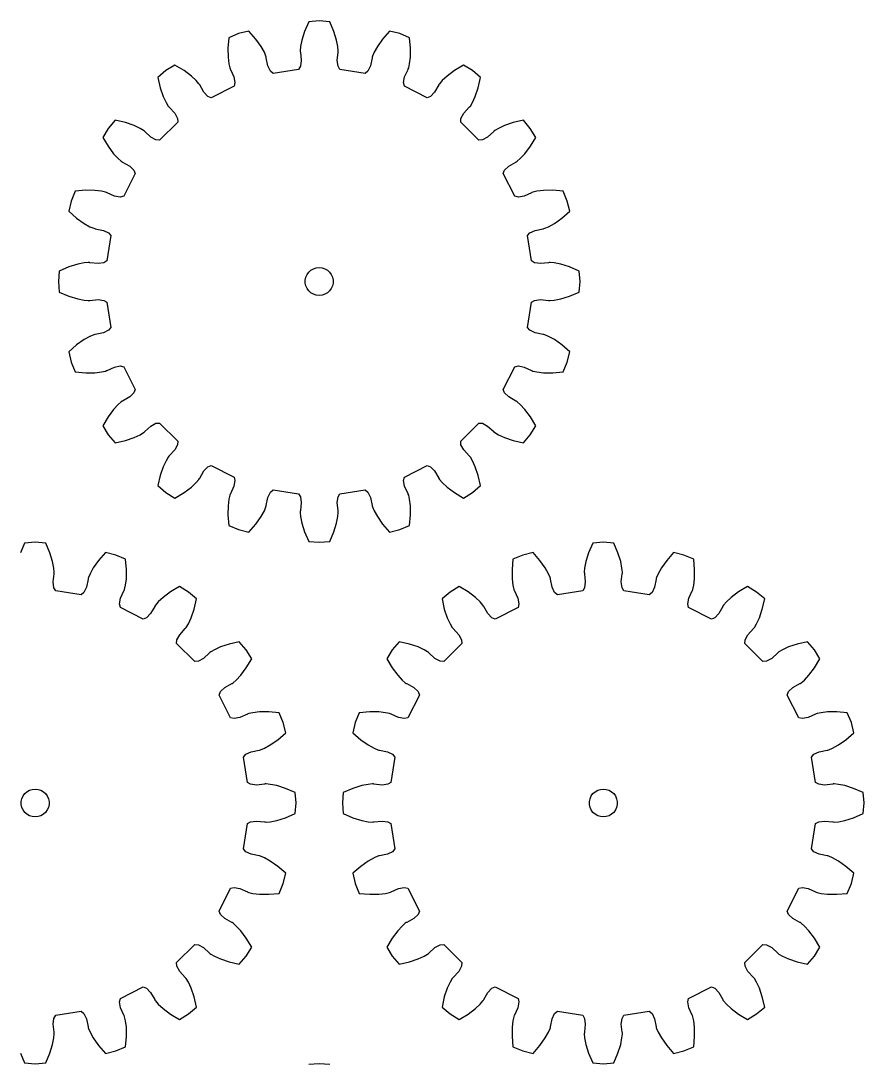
# Model space of a CAD drawing. Extents: x 0 to 178, y 0 to 224.
# Drawn here: x 87.5 to 178.1, y 112 to 224.1 of the extents above; entities that cross this region are included whole.
import ezdxf

# ---------------------------------------------------------------- set-up
doc = ezdxf.new("R2010")
doc.units = 0

msp = doc.modelspace()

# ---------------------------------------------------------------- linework, layer by layer
for p, q in [((118.41, 224), (117.97, 222.96)), ((119.55, 224.09), (118.41, 224)), ((120.68, 224), (119.55, 224.09)), ((121.12, 222.96), (120.68, 224)), ((109.84, 222.28), (109.74, 221.16)), ((110.89, 222.72), (109.84, 222.28)), ((112, 222.99), (110.89, 222.72)), ((112.74, 222.14), (112, 222.99)), ((113.3, 221.33), (112.74, 222.14)), ((117.68, 222.02), (117.54, 221.32)), ((117.97, 222.96), (117.68, 222.02)), ((121.41, 222.02), (121.12, 222.96)), ((121.55, 221.32), (121.41, 222.02)), ((126.35, 222.14), (125.79, 221.33)), ((127.09, 222.99), (126.35, 222.14)), ((128.2, 222.72), (127.09, 222.99)), ((129.25, 222.28), (128.2, 222.72)), ((129.35, 221.16), (129.25, 222.28)), ((109.74, 221.16), (109.75, 220.18)), ((113.65, 220.71), (113.3, 221.33)), ((117.54, 221.32), (117.5, 220.88)), ((117.5, 220.88), (117.51, 220.76)), ((121.59, 220.88), (121.55, 221.32)), ((121.58, 220.76), (121.59, 220.88)), ((125.79, 221.33), (125.44, 220.71)), ((129.34, 220.18), (129.35, 221.16)), ((109.75, 220.18), (109.84, 219.47)), ((113.82, 220.3), (113.65, 220.71)), ((113.86, 220.18), (113.82, 220.3)), ((113.86, 220.13), (113.86, 220.18)), ((114.04, 219.27), (113.86, 220.13)), ((117.51, 220.76), (117.52, 220.71)), ((117.52, 220.71), (117.61, 219.83)), ((117.61, 219.83), (117.53, 219.21)), ((121.48, 219.83), (121.57, 220.71)), ((121.56, 219.21), (121.48, 219.83)), ((121.57, 220.71), (121.58, 220.76)), ((125.23, 220.13), (125.05, 219.27)), ((125.27, 220.3), (125.23, 220.18)), ((125.23, 220.18), (125.23, 220.13)), ((125.44, 220.71), (125.27, 220.3)), ((129.25, 219.47), (129.34, 220.18)), ((103.08, 218.74), (102.21, 218)), ((104.05, 219.34), (103.08, 218.74)), ((105.02, 218.76), (104.05, 219.34)), ((105.81, 218.16), (105.02, 218.76)), ((109.84, 219.47), (109.94, 219.04)), ((109.94, 219.04), (109.98, 218.92)), ((109.98, 218.92), (110, 218.88)), ((110, 218.88), (110.37, 218.07)), ((114.31, 218.7), (114.04, 219.27)), ((114.61, 218.45), (114.31, 218.7)), ((117.33, 218.88), (114.61, 218.45)), ((117.53, 219.21), (117.33, 218.88)), ((121.76, 218.88), (121.56, 219.21)), ((124.48, 218.45), (121.76, 218.88)), ((124.78, 218.7), (124.48, 218.45)), ((125.05, 219.27), (124.78, 218.7)), ((128.72, 218.07), (129.09, 218.88)), ((129.09, 218.88), (129.11, 218.92)), ((129.11, 218.92), (129.15, 219.04)), ((129.15, 219.04), (129.25, 219.47)), ((134.07, 218.76), (133.28, 218.16)), ((135.04, 219.34), (134.07, 218.76)), ((136.01, 218.74), (135.04, 219.34)), ((136.88, 218), (136.01, 218.74)), ((102.21, 218), (102.47, 216.9)), ((106.33, 217.68), (105.81, 218.16)), ((106.62, 217.34), (106.33, 217.68)), ((110.37, 218.07), (110.48, 217.46)), ((110.48, 217.46), (110.39, 217.08)), ((128.61, 217.46), (128.72, 218.07)), ((128.7, 217.08), (128.61, 217.46)), ((132.76, 217.68), (132.47, 217.34)), ((133.28, 218.16), (132.76, 217.68)), ((136.62, 216.9), (136.88, 218)), ((102.47, 216.9), (102.79, 215.97)), ((106.69, 217.25), (106.62, 217.34)), ((106.71, 217.2), (106.69, 217.25)), ((107.15, 216.43), (106.71, 217.2)), ((107.58, 215.98), (107.15, 216.43)), ((110.39, 217.08), (107.94, 215.83)), ((131.15, 215.83), (128.7, 217.08)), ((131.94, 216.43), (131.51, 215.98)), ((132.38, 217.2), (131.94, 216.43)), ((132.4, 217.25), (132.38, 217.2)), ((132.47, 217.34), (132.4, 217.25)), ((136.3, 215.97), (136.62, 216.9)), ((102.79, 215.97), (103.09, 215.32)), ((103.09, 215.32), (103.31, 214.94)), ((107.94, 215.83), (107.58, 215.98)), ((131.51, 215.98), (131.15, 215.83)), ((135.78, 214.94), (136, 215.32)), ((136, 215.32), (136.3, 215.97)), ((103.31, 214.94), (103.39, 214.85)), ((103.39, 214.85), (103.43, 214.81)), ((103.43, 214.81), (104.02, 214.16)), ((104.02, 214.16), (104.32, 213.61)), ((134.77, 213.61), (135.07, 214.16)), ((135.07, 214.16), (135.66, 214.81)), ((135.66, 214.81), (135.7, 214.85)), ((135.7, 214.85), (135.78, 214.94)), ((97.62, 213.41), (96.88, 212.54)), ((98.72, 213.16), (97.62, 213.41)), ((99.65, 212.84), (98.72, 213.16)), ((104.35, 213.22), (102.4, 211.28)), ((104.32, 213.61), (104.35, 213.22)), ((134.74, 213.22), (134.77, 213.61)), ((136.69, 211.28), (134.74, 213.22)), ((140.37, 213.16), (139.44, 212.84)), ((141.47, 213.41), (140.37, 213.16)), ((142.21, 212.54), (141.47, 213.41)), ((96.88, 212.54), (96.29, 211.57)), ((100.3, 212.54), (99.65, 212.84)), ((100.68, 212.31), (100.3, 212.54)), ((100.78, 212.24), (100.68, 212.31)), ((100.81, 212.2), (100.78, 212.24)), ((101.46, 211.6), (100.81, 212.2)), ((138.28, 212.2), (137.63, 211.6)), ((138.31, 212.24), (138.28, 212.2)), ((138.41, 212.31), (138.31, 212.24)), ((138.79, 212.54), (138.41, 212.31)), ((139.44, 212.84), (138.79, 212.54)), ((142.8, 211.57), (142.21, 212.54)), ((96.29, 211.57), (96.87, 210.61)), ((102.01, 211.31), (101.46, 211.6)), ((102.4, 211.28), (102.01, 211.31)), ((137.08, 211.31), (136.69, 211.28)), ((137.63, 211.6), (137.08, 211.31)), ((142.22, 210.61), (142.8, 211.57)), ((96.87, 210.61), (97.46, 209.82)), ((97.46, 209.82), (97.95, 209.3)), ((141.14, 209.3), (141.63, 209.82)), ((141.63, 209.82), (142.22, 210.61)), ((97.95, 209.3), (98.28, 209.01)), ((98.28, 209.01), (98.38, 208.94)), ((98.38, 208.94), (98.43, 208.92)), ((98.43, 208.92), (99.19, 208.48)), ((139.9, 208.48), (140.67, 208.92)), ((140.67, 208.92), (140.71, 208.94)), ((140.71, 208.94), (140.81, 209.01)), ((140.81, 209.01), (141.14, 209.3)), ((99.79, 207.69), (98.54, 205.24)), ((99.19, 208.48), (99.64, 208.05)), ((99.64, 208.05), (99.79, 207.69)), ((139.3, 207.69), (139.45, 208.05)), ((140.55, 205.24), (139.3, 207.69)), ((139.45, 208.05), (139.9, 208.48)), ((93.34, 205.79), (92.9, 204.73)), ((94.46, 205.89), (93.34, 205.79)), ((95.45, 205.87), (94.46, 205.89)), ((96.16, 205.78), (95.45, 205.87)), ((96.59, 205.69), (96.16, 205.78)), ((96.7, 205.65), (96.59, 205.69)), ((96.75, 205.62), (96.7, 205.65)), ((97.55, 205.26), (96.75, 205.62)), ((98.16, 205.14), (97.55, 205.26)), ((98.54, 205.24), (98.16, 205.14)), ((140.93, 205.14), (140.55, 205.24)), ((141.54, 205.26), (140.93, 205.14)), ((142.35, 205.62), (141.54, 205.26)), ((142.39, 205.65), (142.35, 205.62)), ((142.5, 205.69), (142.39, 205.65)), ((142.93, 205.78), (142.5, 205.69)), ((143.64, 205.87), (142.93, 205.78)), ((144.63, 205.89), (143.64, 205.87)), ((145.75, 205.79), (144.63, 205.89)), ((146.19, 204.73), (145.75, 205.79)), ((92.9, 204.73), (92.64, 203.63)), ((146.45, 203.63), (146.19, 204.73)), ((92.64, 203.63), (93.49, 202.89)), ((93.49, 202.89), (94.29, 202.32)), ((144.8, 202.32), (145.6, 202.89)), ((145.6, 202.89), (146.45, 203.63)), ((94.29, 202.32), (94.92, 201.97)), ((94.92, 201.97), (95.33, 201.8)), ((95.33, 201.8), (95.44, 201.77)), ((95.44, 201.77), (95.49, 201.76)), ((95.49, 201.76), (96.36, 201.58)), ((142.73, 201.58), (143.6, 201.76)), ((143.6, 201.76), (143.65, 201.77)), ((143.65, 201.77), (143.76, 201.8)), ((143.76, 201.8), (144.17, 201.97)), ((144.17, 201.97), (144.8, 202.32)), ((96.36, 201.58), (96.92, 201.31)), ((97.17, 201.02), (96.74, 198.3)), ((96.92, 201.31), (97.17, 201.02)), ((141.92, 201.02), (142.17, 201.31)), ((142.35, 198.3), (141.92, 201.02)), ((142.17, 201.31), (142.73, 201.58)), ((92.66, 197.66), (91.62, 197.21)), ((93.6, 197.94), (92.66, 197.66)), ((94.3, 198.08), (93.6, 197.94)), ((94.74, 198.12), (94.3, 198.08)), ((94.86, 198.12), (94.74, 198.12)), ((94.91, 198.11), (94.86, 198.12)), ((95.79, 198.01), (94.91, 198.11)), ((96.41, 198.09), (95.79, 198.01)), ((96.74, 198.3), (96.41, 198.09)), ((118.43, 197.08), (118.66, 197.29)), ((118.66, 197.29), (118.93, 197.45)), ((118.93, 197.45), (119.23, 197.55)), ((119.23, 197.55), (119.55, 197.58)), ((119.55, 197.58), (119.86, 197.55)), ((119.86, 197.55), (120.16, 197.45)), ((120.16, 197.45), (120.43, 197.29)), ((120.43, 197.29), (120.66, 197.08)), ((142.68, 198.09), (142.35, 198.3)), ((143.3, 198.01), (142.68, 198.09)), ((144.18, 198.11), (143.3, 198.01)), ((144.23, 198.12), (144.18, 198.11)), ((144.35, 198.12), (144.23, 198.12)), ((144.79, 198.08), (144.35, 198.12)), ((145.49, 197.94), (144.79, 198.08)), ((146.43, 197.66), (145.49, 197.94)), ((147.47, 197.21), (146.43, 197.66)), ((91.62, 197.21), (91.53, 196.08)), ((118.05, 196.24), (118.12, 196.54)), ((118.05, 195.92), (118.05, 196.24)), ((118.12, 196.54), (118.25, 196.83)), ((118.25, 196.83), (118.43, 197.08)), ((120.66, 197.08), (120.84, 196.83)), ((120.84, 196.83), (120.97, 196.54)), ((120.97, 196.54), (121.04, 196.24)), ((121.04, 196.24), (121.04, 195.92)), ((147.56, 196.08), (147.47, 197.21)), ((91.53, 196.08), (91.62, 194.94)), ((118.12, 195.62), (118.05, 195.92)), ((118.25, 195.33), (118.12, 195.62)), ((118.43, 195.08), (118.25, 195.33)), ((118.66, 194.87), (118.43, 195.08)), ((120.66, 195.08), (120.43, 194.87)), ((120.84, 195.33), (120.66, 195.08)), ((120.97, 195.62), (120.84, 195.33)), ((121.04, 195.92), (120.97, 195.62)), ((147.47, 194.94), (147.56, 196.08)), ((91.62, 194.94), (92.66, 194.5)), ((92.66, 194.5), (93.6, 194.21)), ((93.6, 194.21), (94.3, 194.08)), ((94.3, 194.08), (94.74, 194.04)), ((94.74, 194.04), (94.86, 194.04)), ((94.86, 194.04), (94.91, 194.05)), ((94.91, 194.05), (95.79, 194.15)), ((95.79, 194.15), (96.41, 194.06)), ((96.41, 194.06), (96.74, 193.86)), ((118.93, 194.71), (118.66, 194.87)), ((119.23, 194.61), (118.93, 194.71)), ((119.55, 194.58), (119.23, 194.61)), ((119.86, 194.61), (119.55, 194.58)), ((120.16, 194.71), (119.86, 194.61)), ((120.43, 194.87), (120.16, 194.71)), ((142.35, 193.86), (142.68, 194.06)), ((142.68, 194.06), (143.3, 194.15)), ((143.3, 194.15), (144.18, 194.05)), ((144.18, 194.05), (144.23, 194.04)), ((144.23, 194.04), (144.35, 194.04)), ((144.35, 194.04), (144.79, 194.08)), ((144.79, 194.08), (145.49, 194.21)), ((145.49, 194.21), (146.43, 194.5)), ((146.43, 194.5), (147.47, 194.94)), ((96.74, 193.86), (97.17, 191.14)), ((141.92, 191.14), (142.35, 193.86)), ((96.36, 190.58), (95.49, 190.4)), ((96.92, 190.85), (96.36, 190.58)), ((97.17, 191.14), (96.92, 190.85)), ((142.17, 190.85), (141.92, 191.14)), ((142.73, 190.58), (142.17, 190.85)), ((143.6, 190.4), (142.73, 190.58)), ((94.29, 189.84), (93.49, 189.27)), ((94.92, 190.18), (94.29, 189.84)), ((95.33, 190.36), (94.92, 190.18)), ((95.44, 190.39), (95.33, 190.36)), ((95.49, 190.4), (95.44, 190.39)), ((143.65, 190.39), (143.6, 190.4)), ((143.76, 190.36), (143.65, 190.39)), ((144.17, 190.18), (143.76, 190.36)), ((144.8, 189.84), (144.17, 190.18)), ((145.6, 189.27), (144.8, 189.84)), ((93.49, 189.27), (92.64, 188.53)), ((92.64, 188.53), (92.9, 187.42)), ((146.45, 188.53), (145.6, 189.27)), ((146.19, 187.42), (146.45, 188.53)), ((92.9, 187.42), (93.34, 186.37)), ((145.75, 186.37), (146.19, 187.42)), ((93.34, 186.37), (94.46, 186.27)), ((94.46, 186.27), (95.45, 186.29)), ((95.45, 186.29), (96.16, 186.37)), ((96.16, 186.37), (96.59, 186.47)), ((96.59, 186.47), (96.7, 186.51)), ((96.7, 186.51), (96.75, 186.54)), ((96.75, 186.54), (97.55, 186.9)), ((97.55, 186.9), (98.16, 187.01)), ((98.16, 187.01), (98.54, 186.92)), ((98.54, 186.92), (99.79, 184.47)), ((139.3, 184.47), (140.55, 186.92)), ((140.55, 186.92), (140.93, 187.01)), ((140.93, 187.01), (141.54, 186.9)), ((141.54, 186.9), (142.35, 186.54)), ((142.35, 186.54), (142.39, 186.51)), ((142.39, 186.51), (142.5, 186.47)), ((142.5, 186.47), (142.93, 186.37)), ((142.93, 186.37), (143.64, 186.29)), ((143.64, 186.29), (144.63, 186.27)), ((144.63, 186.27), (145.75, 186.37)), ((99.64, 184.11), (99.19, 183.68)), ((99.79, 184.47), (99.64, 184.11)), ((139.45, 184.11), (139.3, 184.47)), ((139.9, 183.68), (139.45, 184.11)), ((97.95, 182.86), (97.46, 182.34)), ((98.28, 183.15), (97.95, 182.86)), ((98.38, 183.22), (98.28, 183.15)), ((98.43, 183.24), (98.38, 183.22)), ((99.19, 183.68), (98.43, 183.24)), ((140.67, 183.24), (139.9, 183.68)), ((140.71, 183.22), (140.67, 183.24)), ((140.81, 183.15), (140.71, 183.22)), ((141.14, 182.86), (140.81, 183.15)), ((141.63, 182.34), (141.14, 182.86)), ((97.46, 182.34), (96.87, 181.55)), ((142.22, 181.55), (141.63, 182.34)), ((96.87, 181.55), (96.29, 180.59)), ((96.29, 180.59), (96.88, 179.61)), ((100.81, 179.96), (101.46, 180.55)), ((101.46, 180.55), (102.01, 180.85)), ((102.01, 180.85), (102.4, 180.88)), ((102.4, 180.88), (104.35, 178.94)), ((134.74, 178.94), (136.69, 180.88)), ((136.69, 180.88), (137.08, 180.85)), ((137.08, 180.85), (137.63, 180.55)), ((137.63, 180.55), (138.28, 179.96)), ((142.21, 179.61), (142.8, 180.59)), ((142.8, 180.59), (142.22, 181.55)), ((96.88, 179.61), (97.62, 178.75)), ((99.65, 179.32), (100.3, 179.62)), ((100.3, 179.62), (100.68, 179.85)), ((100.68, 179.85), (100.78, 179.92)), ((100.78, 179.92), (100.81, 179.96)), ((138.28, 179.96), (138.31, 179.92)), ((138.31, 179.92), (138.41, 179.85)), ((138.41, 179.85), (138.79, 179.62)), ((138.79, 179.62), (139.44, 179.32)), ((141.47, 178.75), (142.21, 179.61)), ((97.62, 178.75), (98.72, 179)), ((98.72, 179), (99.65, 179.32)), ((104.32, 178.55), (104.02, 178)), ((104.35, 178.94), (104.32, 178.55)), ((134.77, 178.55), (134.74, 178.94)), ((135.07, 178), (134.77, 178.55)), ((139.44, 179.32), (140.37, 179)), ((140.37, 179), (141.47, 178.75)), ((103.31, 177.21), (103.09, 176.83)), ((103.39, 177.31), (103.31, 177.21)), ((103.43, 177.34), (103.39, 177.31)), ((104.02, 178), (103.43, 177.34)), ((135.66, 177.34), (135.07, 178)), ((135.7, 177.31), (135.66, 177.34)), ((135.78, 177.21), (135.7, 177.31)), ((136, 176.83), (135.78, 177.21)), ((102.79, 176.19), (102.47, 175.26)), ((103.09, 176.83), (102.79, 176.19)), ((107.15, 175.73), (107.58, 176.18)), ((107.58, 176.18), (107.94, 176.33)), ((107.94, 176.33), (110.39, 175.08)), ((128.7, 175.08), (131.15, 176.33)), ((131.15, 176.33), (131.51, 176.18)), ((131.51, 176.18), (131.94, 175.73)), ((136.3, 176.19), (136, 176.83)), ((136.62, 175.26), (136.3, 176.19)), ((102.47, 175.26), (102.21, 174.16)), ((106.62, 174.81), (106.69, 174.91)), ((106.69, 174.91), (106.71, 174.96)), ((106.71, 174.96), (107.15, 175.73)), ((110.39, 175.08), (110.48, 174.7)), ((128.61, 174.7), (128.7, 175.08)), ((131.94, 175.73), (132.38, 174.96)), ((132.38, 174.96), (132.4, 174.91)), ((132.4, 174.91), (132.47, 174.81)), ((136.88, 174.16), (136.62, 175.26)), ((102.21, 174.16), (103.08, 173.42)), ((105.02, 173.4), (105.81, 173.99)), ((105.81, 173.99), (106.33, 174.48)), ((106.33, 174.48), (106.62, 174.81)), ((110.37, 174.08), (110, 173.28)), ((110.48, 174.7), (110.37, 174.08)), ((128.72, 174.08), (128.61, 174.7)), ((129.09, 173.28), (128.72, 174.08)), ((132.47, 174.81), (132.76, 174.48)), ((132.76, 174.48), (133.28, 173.99)), ((133.28, 173.99), (134.07, 173.4)), ((136.01, 173.42), (136.88, 174.16)), ((103.08, 173.42), (104.05, 172.82)), ((104.05, 172.82), (105.02, 173.4)), ((109.84, 172.69), (109.75, 171.98)), ((109.94, 173.12), (109.84, 172.69)), ((109.98, 173.24), (109.94, 173.12)), ((110, 173.28), (109.98, 173.24)), ((113.86, 172.03), (114.04, 172.89)), ((114.04, 172.89), (114.31, 173.45)), ((114.31, 173.45), (114.61, 173.71)), ((114.61, 173.71), (117.33, 173.28)), ((117.33, 173.28), (117.53, 172.94)), ((117.53, 172.94), (117.61, 172.33)), ((121.48, 172.33), (121.56, 172.94)), ((121.56, 172.94), (121.76, 173.28)), ((121.76, 173.28), (124.48, 173.71)), ((124.48, 173.71), (124.78, 173.45)), ((124.78, 173.45), (125.05, 172.89)), ((125.05, 172.89), (125.23, 172.03)), ((129.11, 173.24), (129.09, 173.28)), ((129.15, 173.12), (129.11, 173.24)), ((129.25, 172.69), (129.15, 173.12)), ((129.34, 171.98), (129.25, 172.69)), ((134.07, 173.4), (135.04, 172.82)), ((135.04, 172.82), (136.01, 173.42)), ((109.75, 171.98), (109.74, 171)), ((113.65, 171.45), (113.82, 171.86)), ((113.82, 171.86), (113.86, 171.97)), ((113.86, 171.97), (113.86, 172.03)), ((117.61, 172.33), (117.52, 171.45)), ((121.57, 171.45), (121.48, 172.33)), ((125.23, 172.03), (125.23, 171.97)), ((125.23, 171.97), (125.27, 171.86)), ((125.27, 171.86), (125.44, 171.45)), ((129.35, 171), (129.34, 171.98)), ((109.74, 171), (109.84, 169.87)), ((112.74, 170.02), (113.3, 170.83)), ((113.3, 170.83), (113.65, 171.45)), ((117.51, 171.4), (117.5, 171.28)), ((117.5, 171.28), (117.54, 170.84)), ((117.52, 171.45), (117.51, 171.4)), ((117.54, 170.84), (117.68, 170.14)), ((121.41, 170.14), (121.55, 170.84)), ((121.55, 170.84), (121.59, 171.28)), ((121.58, 171.4), (121.57, 171.45)), ((121.59, 171.28), (121.58, 171.4)), ((125.44, 171.45), (125.79, 170.83)), ((125.79, 170.83), (126.35, 170.02)), ((129.25, 169.87), (129.35, 171)), ((109.84, 169.87), (110.89, 169.44)), ((110.89, 169.44), (112, 169.17)), ((112, 169.17), (112.74, 170.02)), ((117.68, 170.14), (117.97, 169.19)), ((121.12, 169.19), (121.41, 170.14)), ((126.35, 170.02), (127.09, 169.17)), ((127.09, 169.17), (128.2, 169.44)), ((128.2, 169.44), (129.25, 169.87)), ((117.97, 169.19), (118.41, 168.16)), ((118.41, 168.16), (119.55, 168.07)), ((119.55, 168.07), (120.68, 168.16)), ((120.68, 168.16), (121.12, 169.19)), ((87.9, 167.98), (87.46, 166.94)), ((89.03, 168.07), (87.9, 167.98)), ((90.17, 167.98), (89.03, 168.07)), ((90.61, 166.94), (90.17, 167.98)), ((148.92, 167.98), (148.48, 166.94)), ((150.06, 168.07), (148.92, 167.98)), ((151.19, 167.98), (150.06, 168.07)), ((151.63, 166.94), (151.19, 167.98)), ((90.9, 166), (90.61, 166.94)), ((91.04, 165.3), (90.9, 166)), ((95.84, 166.11), (95.28, 165.31)), ((96.58, 166.96), (95.84, 166.11)), ((97.69, 166.7), (96.58, 166.96)), ((98.74, 166.26), (97.69, 166.7)), ((98.84, 165.14), (98.74, 166.26)), ((140.35, 166.26), (140.25, 165.14)), ((141.4, 166.7), (140.35, 166.26)), ((142.51, 166.96), (141.4, 166.7)), ((143.25, 166.11), (142.51, 166.96)), ((143.81, 165.31), (143.25, 166.11)), ((148.19, 166), (148.05, 165.3)), ((148.48, 166.94), (148.19, 166)), ((151.92, 166), (151.63, 166.94)), ((152.06, 165.3), (151.92, 166)), ((156.86, 166.11), (156.3, 165.31)), ((157.6, 166.96), (156.86, 166.11)), ((158.71, 166.7), (157.6, 166.96)), ((159.76, 166.26), (158.71, 166.7)), ((159.86, 165.14), (159.76, 166.26)), ((91.08, 164.86), (91.04, 165.3)), ((91.07, 164.74), (91.08, 164.86)), ((95.28, 165.31), (94.93, 164.68)), ((98.83, 164.15), (98.84, 165.14)), ((140.25, 165.14), (140.26, 164.15)), ((144.16, 164.68), (143.81, 165.31)), ((148.05, 165.3), (148.01, 164.86)), ((148.01, 164.86), (148.02, 164.74)), ((152.1, 164.86), (152.06, 165.3)), ((152.1, 164.74), (152.1, 164.86)), ((156.3, 165.31), (155.95, 164.68)), ((159.85, 164.15), (159.86, 165.14)), ((90.97, 163.81), (91.06, 164.69)), ((91.05, 163.19), (90.97, 163.81)), ((91.06, 164.69), (91.07, 164.74)), ((94.72, 164.11), (94.54, 163.24)), ((94.76, 164.28), (94.72, 164.16)), ((94.72, 164.16), (94.72, 164.11)), ((94.93, 164.68), (94.76, 164.28)), ((98.74, 163.45), (98.83, 164.15)), ((140.26, 164.15), (140.35, 163.45)), ((144.33, 164.28), (144.16, 164.68)), ((144.37, 164.16), (144.33, 164.28)), ((144.37, 164.11), (144.37, 164.16)), ((144.55, 163.24), (144.37, 164.11)), ((148.02, 164.74), (148.03, 164.69)), ((148.03, 164.69), (148.12, 163.81)), ((148.12, 163.81), (148.04, 163.19)), ((151.99, 163.81), (152.08, 164.69)), ((152.07, 163.19), (151.99, 163.81)), ((152.08, 164.69), (152.1, 164.74)), ((155.74, 164.11), (155.56, 163.24)), ((155.78, 164.28), (155.74, 164.16)), ((155.74, 164.16), (155.74, 164.11)), ((155.95, 164.68), (155.78, 164.28)), ((159.76, 163.45), (159.85, 164.15)), ((91.25, 162.86), (91.05, 163.19)), ((93.97, 162.43), (91.25, 162.86)), ((94.27, 162.68), (93.97, 162.43)), ((94.54, 163.24), (94.27, 162.68)), ((98.21, 162.05), (98.57, 162.86)), ((98.57, 162.86), (98.6, 162.9)), ((98.6, 162.9), (98.64, 163.01)), ((98.64, 163.01), (98.74, 163.45)), ((103.56, 162.73), (102.77, 162.14)), ((104.53, 163.31), (103.56, 162.73)), ((105.5, 162.72), (104.53, 163.31)), ((106.36, 161.98), (105.5, 162.72)), ((133.59, 162.72), (132.73, 161.98)), ((134.56, 163.31), (133.59, 162.72)), ((135.53, 162.73), (134.56, 163.31)), ((136.32, 162.14), (135.53, 162.73)), ((140.35, 163.45), (140.45, 163.01)), ((140.45, 163.01), (140.49, 162.9)), ((140.49, 162.9), (140.52, 162.86)), ((140.52, 162.86), (140.88, 162.05)), ((144.82, 162.68), (144.55, 163.24)), ((145.12, 162.43), (144.82, 162.68)), ((147.84, 162.86), (145.12, 162.43)), ((148.04, 163.19), (147.84, 162.86)), ((152.27, 162.86), (152.07, 163.19)), ((154.99, 162.43), (152.27, 162.86)), ((155.29, 162.68), (154.99, 162.43)), ((155.56, 163.24), (155.29, 162.68)), ((159.23, 162.05), (159.6, 162.86)), ((159.6, 162.86), (159.62, 162.9)), ((159.62, 162.9), (159.66, 163.01)), ((159.66, 163.01), (159.76, 163.45)), ((164.58, 162.73), (163.8, 162.14)), ((165.55, 163.31), (164.58, 162.73)), ((166.52, 162.72), (165.55, 163.31)), ((167.39, 161.98), (166.52, 162.72)), ((98.1, 161.44), (98.21, 162.05)), ((98.19, 161.06), (98.1, 161.44)), ((102.25, 161.66), (101.96, 161.32)), ((102.77, 162.14), (102.25, 161.66)), ((106.11, 160.88), (106.36, 161.98)), ((132.73, 161.98), (132.98, 160.88)), ((136.84, 161.66), (136.32, 162.14)), ((137.13, 161.32), (136.84, 161.66)), ((140.88, 162.05), (140.99, 161.44)), ((140.99, 161.44), (140.9, 161.06)), ((159.12, 161.44), (159.23, 162.05)), ((159.21, 161.06), (159.12, 161.44)), ((163.27, 161.66), (162.98, 161.32)), ((163.8, 162.14), (163.27, 161.66)), ((167.13, 160.88), (167.39, 161.98)), ((100.64, 159.81), (98.19, 161.06)), ((101.43, 160.41), (101, 159.96)), ((101.87, 161.18), (101.43, 160.41)), ((101.89, 161.22), (101.87, 161.18)), ((101.96, 161.32), (101.89, 161.22)), ((105.79, 159.95), (106.11, 160.88)), ((132.98, 160.88), (133.3, 159.95)), ((137.2, 161.22), (137.13, 161.32)), ((137.22, 161.18), (137.2, 161.22)), ((137.66, 160.41), (137.22, 161.18)), ((138.09, 159.96), (137.66, 160.41)), ((140.9, 161.06), (138.45, 159.81)), ((161.66, 159.81), (159.21, 161.06)), ((162.46, 160.41), (162.03, 159.96)), ((162.89, 161.18), (162.46, 160.41)), ((162.91, 161.22), (162.89, 161.18)), ((162.98, 161.32), (162.91, 161.22)), ((166.82, 159.95), (167.13, 160.88)), ((101, 159.96), (100.64, 159.81)), ((105.26, 158.92), (105.49, 159.3)), ((105.49, 159.3), (105.79, 159.95)), ((133.3, 159.95), (133.6, 159.3)), ((133.6, 159.3), (133.83, 158.92)), ((138.45, 159.81), (138.09, 159.96)), ((162.03, 159.96), (161.66, 159.81)), ((166.29, 158.92), (166.51, 159.3)), ((166.51, 159.3), (166.82, 159.95)), ((104.26, 157.59), (104.56, 158.14)), ((104.56, 158.14), (105.15, 158.79)), ((105.15, 158.79), (105.19, 158.83)), ((105.19, 158.83), (105.26, 158.92)), ((133.83, 158.92), (133.9, 158.83)), ((133.9, 158.83), (133.94, 158.79)), ((133.94, 158.79), (134.53, 158.14)), ((134.53, 158.14), (134.83, 157.59)), ((165.28, 157.59), (165.58, 158.14)), ((165.58, 158.14), (166.18, 158.79)), ((166.18, 158.79), (166.21, 158.83)), ((166.21, 158.83), (166.29, 158.92)), ((104.23, 157.2), (104.26, 157.59)), ((106.18, 155.25), (104.23, 157.2)), ((109.86, 157.13), (108.93, 156.82)), ((110.96, 157.39), (109.86, 157.13)), ((111.7, 156.52), (110.96, 157.39)), ((128.13, 157.39), (127.39, 156.52)), ((129.23, 157.13), (128.13, 157.39)), ((130.16, 156.82), (129.23, 157.13)), ((134.86, 157.2), (132.91, 155.25)), ((134.83, 157.59), (134.86, 157.2)), ((165.25, 157.2), (165.28, 157.59)), ((167.2, 155.25), (165.25, 157.2)), ((170.88, 157.13), (169.95, 156.82)), ((171.98, 157.39), (170.88, 157.13)), ((172.72, 156.52), (171.98, 157.39)), ((107.77, 156.18), (107.12, 155.58)), ((107.8, 156.21), (107.77, 156.18)), ((107.9, 156.29), (107.8, 156.21)), ((108.28, 156.51), (107.9, 156.29)), ((108.93, 156.82), (108.28, 156.51)), ((112.29, 155.55), (111.7, 156.52)), ((127.39, 156.52), (126.8, 155.55)), ((130.81, 156.51), (130.16, 156.82)), ((131.19, 156.29), (130.81, 156.51)), ((131.29, 156.21), (131.19, 156.29)), ((131.32, 156.18), (131.29, 156.21)), ((131.97, 155.58), (131.32, 156.18)), ((168.79, 156.18), (168.14, 155.58)), ((168.83, 156.21), (168.79, 156.18)), ((168.92, 156.29), (168.83, 156.21)), ((169.3, 156.51), (168.92, 156.29)), ((169.95, 156.82), (169.3, 156.51)), ((173.31, 155.55), (172.72, 156.52)), ((106.57, 155.28), (106.18, 155.25)), ((107.12, 155.58), (106.57, 155.28)), ((111.71, 154.58), (112.29, 155.55)), ((126.8, 155.55), (127.38, 154.58)), ((132.52, 155.28), (131.97, 155.58)), ((132.91, 155.25), (132.52, 155.28)), ((167.59, 155.28), (167.2, 155.25)), ((168.14, 155.58), (167.59, 155.28)), ((172.73, 154.58), (173.31, 155.55)), ((110.63, 153.27), (111.12, 153.8)), ((111.12, 153.8), (111.71, 154.58)), ((127.38, 154.58), (127.97, 153.8)), ((127.97, 153.8), (128.46, 153.27)), ((171.66, 153.27), (172.14, 153.8)), ((172.14, 153.8), (172.73, 154.58)), ((108.93, 152.03), (109.39, 152.46)), ((109.39, 152.46), (110.15, 152.89)), ((110.15, 152.89), (110.2, 152.91)), ((110.2, 152.91), (110.3, 152.98)), ((110.3, 152.98), (110.63, 153.27)), ((128.46, 153.27), (128.79, 152.98)), ((128.79, 152.98), (128.89, 152.91)), ((128.89, 152.91), (128.94, 152.89)), ((128.94, 152.89), (129.7, 152.46)), ((129.7, 152.46), (130.16, 152.03)), ((169.96, 152.03), (170.41, 152.46)), ((170.41, 152.46), (171.18, 152.89)), ((171.18, 152.89), (171.22, 152.91)), ((171.22, 152.91), (171.32, 152.98)), ((171.32, 152.98), (171.66, 153.27)), ((108.79, 151.66), (108.93, 152.03)), ((110.03, 149.21), (108.79, 151.66)), ((130.31, 151.66), (129.06, 149.21)), ((130.16, 152.03), (130.31, 151.66)), ((169.81, 151.66), (169.96, 152.03)), ((171.06, 149.21), (169.81, 151.66)), ((110.41, 149.12), (110.03, 149.21)), ((111.03, 149.23), (110.41, 149.12)), ((111.83, 149.6), (111.03, 149.23)), ((111.88, 149.62), (111.83, 149.6)), ((111.99, 149.66), (111.88, 149.62)), ((112.42, 149.76), (111.99, 149.66)), ((113.13, 149.85), (112.42, 149.76)), ((114.12, 149.86), (113.13, 149.85)), ((115.24, 149.76), (114.12, 149.86)), ((115.67, 148.71), (115.24, 149.76)), ((123.85, 149.76), (123.42, 148.71)), ((124.97, 149.86), (123.85, 149.76)), ((125.96, 149.85), (124.97, 149.86)), ((126.67, 149.76), (125.96, 149.85)), ((127.1, 149.66), (126.67, 149.76)), ((127.21, 149.62), (127.1, 149.66)), ((127.26, 149.6), (127.21, 149.62)), ((128.06, 149.23), (127.26, 149.6)), ((128.68, 149.12), (128.06, 149.23)), ((129.06, 149.21), (128.68, 149.12)), ((171.44, 149.12), (171.06, 149.21)), ((172.05, 149.23), (171.44, 149.12)), ((172.86, 149.6), (172.05, 149.23)), ((172.9, 149.62), (172.86, 149.6)), ((173.01, 149.66), (172.9, 149.62)), ((173.45, 149.76), (173.01, 149.66)), ((174.15, 149.85), (173.45, 149.76)), ((175.14, 149.86), (174.15, 149.85)), ((176.26, 149.76), (175.14, 149.86)), ((176.7, 148.71), (176.26, 149.76)), ((115.94, 147.6), (115.67, 148.71)), ((123.42, 148.71), (123.15, 147.6)), ((176.96, 147.6), (176.7, 148.71)), ((114.28, 146.3), (115.09, 146.86)), ((115.09, 146.86), (115.94, 147.6)), ((123.15, 147.6), (124, 146.86)), ((124, 146.86), (124.81, 146.3)), ((175.31, 146.3), (176.11, 146.86)), ((176.11, 146.86), (176.96, 147.6)), ((112.22, 145.56), (113.09, 145.74)), ((113.09, 145.74), (113.14, 145.74)), ((113.14, 145.74), (113.25, 145.78)), ((113.25, 145.78), (113.66, 145.95)), ((113.66, 145.95), (114.28, 146.3)), ((124.81, 146.3), (125.43, 145.95)), ((125.43, 145.95), (125.84, 145.78)), ((125.84, 145.78), (125.95, 145.74)), ((125.95, 145.74), (126, 145.74)), ((126, 145.74), (126.87, 145.56)), ((173.24, 145.56), (174.11, 145.74)), ((174.11, 145.74), (174.16, 145.74)), ((174.16, 145.74), (174.28, 145.78)), ((174.28, 145.78), (174.68, 145.95)), ((174.68, 145.95), (175.31, 146.3)), ((111.41, 144.99), (111.66, 145.29)), ((111.84, 142.27), (111.41, 144.99)), ((111.66, 145.29), (112.22, 145.56)), ((126.87, 145.56), (127.43, 145.29)), ((127.68, 144.99), (127.25, 142.27)), ((127.43, 145.29), (127.68, 144.99)), ((172.43, 144.99), (172.68, 145.29)), ((172.86, 142.27), (172.43, 144.99)), ((172.68, 145.29), (173.24, 145.56)), ((87.92, 141.06), (88.15, 141.27)), ((88.15, 141.27), (88.42, 141.43)), ((88.42, 141.43), (88.72, 141.52)), ((88.72, 141.52), (89.03, 141.56)), ((89.03, 141.56), (89.35, 141.52)), ((89.35, 141.52), (89.64, 141.43)), ((89.64, 141.43), (89.92, 141.27)), ((89.92, 141.27), (90.15, 141.06)), ((112.17, 142.07), (111.84, 142.27)), ((112.79, 141.99), (112.17, 142.07)), ((113.67, 142.08), (112.79, 141.99)), ((113.72, 142.1), (113.67, 142.08)), ((113.84, 142.1), (113.72, 142.1)), ((114.28, 142.06), (113.84, 142.1)), ((114.98, 141.92), (114.28, 142.06)), ((115.92, 141.63), (114.98, 141.92)), ((116.96, 141.19), (115.92, 141.63)), ((123.17, 141.63), (122.13, 141.19)), ((124.11, 141.92), (123.17, 141.63)), ((124.81, 142.06), (124.11, 141.92)), ((125.25, 142.1), (124.81, 142.06)), ((125.37, 142.1), (125.25, 142.1)), ((125.42, 142.08), (125.37, 142.1)), ((126.3, 141.99), (125.42, 142.08)), ((126.92, 142.07), (126.3, 141.99)), ((127.25, 142.27), (126.92, 142.07)), ((148.94, 141.06), (149.17, 141.27)), ((149.17, 141.27), (149.45, 141.43)), ((149.45, 141.43), (149.74, 141.52)), ((149.74, 141.52), (150.06, 141.56)), ((150.06, 141.56), (150.37, 141.52)), ((150.37, 141.52), (150.67, 141.43)), ((150.67, 141.43), (150.94, 141.27)), ((150.94, 141.27), (151.17, 141.06)), ((173.19, 142.07), (172.86, 142.27)), ((173.81, 141.99), (173.19, 142.07)), ((174.69, 142.08), (173.81, 141.99)), ((174.74, 142.1), (174.69, 142.08)), ((174.86, 142.1), (174.74, 142.1)), ((175.3, 142.06), (174.86, 142.1)), ((176, 141.92), (175.3, 142.06)), ((176.94, 141.63), (176, 141.92)), ((177.98, 141.19), (176.94, 141.63)), ((87.54, 140.21), (87.61, 140.52)), ((87.54, 139.9), (87.54, 140.21)), ((87.61, 140.52), (87.73, 140.81)), ((87.73, 140.81), (87.92, 141.06)), ((90.15, 141.06), (90.33, 140.81)), ((90.33, 140.81), (90.46, 140.52)), ((90.46, 140.52), (90.53, 140.21)), ((90.53, 140.21), (90.53, 139.9)), ((117.05, 140.06), (116.96, 141.19)), ((122.13, 141.19), (122.05, 140.06)), ((148.56, 140.21), (148.63, 140.52)), ((148.56, 139.9), (148.56, 140.21)), ((148.63, 140.52), (148.76, 140.81)), ((148.76, 140.81), (148.94, 141.06)), ((151.17, 141.06), (151.36, 140.81)), ((151.36, 140.81), (151.48, 140.52)), ((151.48, 140.52), (151.55, 140.21)), ((151.55, 140.21), (151.55, 139.9)), ((178.07, 140.06), (177.98, 141.19)), ((87.61, 139.59), (87.54, 139.9)), ((87.73, 139.31), (87.61, 139.59)), ((87.92, 139.05), (87.73, 139.31)), ((88.15, 138.84), (87.92, 139.05)), ((90.15, 139.05), (89.92, 138.84)), ((90.33, 139.31), (90.15, 139.05)), ((90.46, 139.59), (90.33, 139.31)), ((90.53, 139.9), (90.46, 139.59)), ((116.96, 138.92), (117.05, 140.06)), ((122.05, 140.06), (122.13, 138.92)), ((148.63, 139.59), (148.56, 139.9)), ((148.76, 139.31), (148.63, 139.59)), ((148.94, 139.05), (148.76, 139.31)), ((149.17, 138.84), (148.94, 139.05)), ((151.17, 139.05), (150.94, 138.84)), ((151.36, 139.31), (151.17, 139.05)), ((151.48, 139.59), (151.36, 139.31)), ((151.55, 139.9), (151.48, 139.59)), ((177.98, 138.92), (178.07, 140.06)), ((88.42, 138.69), (88.15, 138.84)), ((88.72, 138.59), (88.42, 138.69)), ((89.03, 138.56), (88.72, 138.59)), ((89.35, 138.59), (89.03, 138.56)), ((89.64, 138.69), (89.35, 138.59)), ((89.92, 138.84), (89.64, 138.69)), ((111.84, 137.84), (112.17, 138.04)), ((112.17, 138.04), (112.79, 138.12)), ((112.79, 138.12), (113.67, 138.03)), ((113.67, 138.03), (113.72, 138.02)), ((113.72, 138.02), (113.84, 138.01)), ((113.84, 138.01), (114.28, 138.05)), ((114.28, 138.05), (114.98, 138.19)), ((114.98, 138.19), (115.92, 138.48)), ((115.92, 138.48), (116.96, 138.92)), ((122.13, 138.92), (123.17, 138.48)), ((123.17, 138.48), (124.11, 138.19)), ((124.11, 138.19), (124.81, 138.05)), ((124.81, 138.05), (125.25, 138.01)), ((125.25, 138.01), (125.37, 138.02)), ((125.37, 138.02), (125.42, 138.03)), ((125.42, 138.03), (126.3, 138.12)), ((126.3, 138.12), (126.92, 138.04)), ((126.92, 138.04), (127.25, 137.84)), ((149.45, 138.69), (149.17, 138.84)), ((149.74, 138.59), (149.45, 138.69)), ((150.06, 138.56), (149.74, 138.59)), ((150.37, 138.59), (150.06, 138.56)), ((150.67, 138.69), (150.37, 138.59)), ((150.94, 138.84), (150.67, 138.69)), ((172.86, 137.84), (173.19, 138.04)), ((173.19, 138.04), (173.81, 138.12)), ((173.81, 138.12), (174.69, 138.03)), ((174.69, 138.03), (174.74, 138.02)), ((174.74, 138.02), (174.86, 138.01)), ((174.86, 138.01), (175.3, 138.05)), ((175.3, 138.05), (176, 138.19)), ((176, 138.19), (176.94, 138.48)), ((176.94, 138.48), (177.98, 138.92)), ((111.41, 135.12), (111.84, 137.84)), ((127.25, 137.84), (127.68, 135.12)), ((172.43, 135.12), (172.86, 137.84)), ((111.66, 134.82), (111.41, 135.12)), ((112.22, 134.55), (111.66, 134.82)), ((113.09, 134.37), (112.22, 134.55)), ((126.87, 134.55), (126, 134.37)), ((127.43, 134.82), (126.87, 134.55)), ((127.68, 135.12), (127.43, 134.82)), ((172.68, 134.82), (172.43, 135.12)), ((173.24, 134.55), (172.68, 134.82)), ((174.11, 134.37), (173.24, 134.55)), ((113.14, 134.37), (113.09, 134.37)), ((113.25, 134.33), (113.14, 134.37)), ((113.66, 134.16), (113.25, 134.33)), ((114.28, 133.81), (113.66, 134.16)), ((115.09, 133.25), (114.28, 133.81)), ((124.81, 133.81), (124, 133.25)), ((125.43, 134.16), (124.81, 133.81)), ((125.84, 134.33), (125.43, 134.16)), ((125.95, 134.37), (125.84, 134.33)), ((126, 134.37), (125.95, 134.37)), ((174.16, 134.37), (174.11, 134.37)), ((174.28, 134.33), (174.16, 134.37)), ((174.68, 134.16), (174.28, 134.33)), ((175.31, 133.81), (174.68, 134.16)), ((176.11, 133.25), (175.31, 133.81)), ((115.94, 132.51), (115.09, 133.25)), ((115.67, 131.4), (115.94, 132.51)), ((124, 133.25), (123.15, 132.51)), ((123.15, 132.51), (123.42, 131.4)), ((176.96, 132.51), (176.11, 133.25)), ((176.7, 131.4), (176.96, 132.51)), ((115.24, 130.35), (115.67, 131.4)), ((123.42, 131.4), (123.85, 130.35)), ((176.26, 130.35), (176.7, 131.4)), ((108.79, 128.45), (110.03, 130.9)), ((110.03, 130.9), (110.41, 130.99)), ((110.41, 130.99), (111.03, 130.88)), ((111.03, 130.88), (111.83, 130.52)), ((111.83, 130.52), (111.88, 130.49)), ((111.88, 130.49), (111.99, 130.45)), ((111.99, 130.45), (112.42, 130.35)), ((112.42, 130.35), (113.13, 130.26)), ((113.13, 130.26), (114.12, 130.25)), ((114.12, 130.25), (115.24, 130.35)), ((123.85, 130.35), (124.97, 130.25)), ((124.97, 130.25), (125.96, 130.26)), ((125.96, 130.26), (126.67, 130.35)), ((126.67, 130.35), (127.1, 130.45)), ((127.1, 130.45), (127.21, 130.49)), ((127.21, 130.49), (127.26, 130.52)), ((127.26, 130.52), (128.06, 130.88)), ((128.06, 130.88), (128.68, 130.99)), ((128.68, 130.99), (129.06, 130.9)), ((129.06, 130.9), (130.31, 128.45)), ((169.81, 128.45), (171.06, 130.9)), ((171.06, 130.9), (171.44, 130.99)), ((171.44, 130.99), (172.05, 130.88)), ((172.05, 130.88), (172.86, 130.52)), ((172.86, 130.52), (172.9, 130.49)), ((172.9, 130.49), (173.01, 130.45)), ((173.01, 130.45), (173.45, 130.35)), ((173.45, 130.35), (174.15, 130.26)), ((174.15, 130.26), (175.14, 130.25)), ((175.14, 130.25), (176.26, 130.35)), ((108.93, 128.09), (108.79, 128.45)), ((109.39, 127.66), (108.93, 128.09)), ((130.16, 128.09), (129.7, 127.66)), ((130.31, 128.45), (130.16, 128.09)), ((169.96, 128.09), (169.81, 128.45)), ((170.41, 127.66), (169.96, 128.09)), ((110.15, 127.22), (109.39, 127.66)), ((110.2, 127.2), (110.15, 127.22)), ((110.3, 127.13), (110.2, 127.2)), ((110.63, 126.84), (110.3, 127.13)), ((111.12, 126.32), (110.63, 126.84)), ((128.46, 126.84), (127.97, 126.32)), ((128.79, 127.13), (128.46, 126.84)), ((128.89, 127.2), (128.79, 127.13)), ((128.94, 127.22), (128.89, 127.2)), ((129.7, 127.66), (128.94, 127.22)), ((171.18, 127.22), (170.41, 127.66)), ((171.22, 127.2), (171.18, 127.22)), ((171.32, 127.13), (171.22, 127.2)), ((171.66, 126.84), (171.32, 127.13)), ((172.14, 126.32), (171.66, 126.84)), ((111.71, 125.53), (111.12, 126.32)), ((127.97, 126.32), (127.38, 125.53)), ((172.73, 125.53), (172.14, 126.32)), ((104.23, 122.91), (106.18, 124.86)), ((106.18, 124.86), (106.57, 124.83)), ((106.57, 124.83), (107.12, 124.53)), ((107.12, 124.53), (107.77, 123.94)), ((111.7, 123.59), (112.29, 124.56)), ((112.29, 124.56), (111.71, 125.53)), ((127.38, 125.53), (126.8, 124.56)), ((126.8, 124.56), (127.39, 123.59)), ((131.32, 123.94), (131.97, 124.53)), ((131.97, 124.53), (132.52, 124.83)), ((132.52, 124.83), (132.91, 124.86)), ((132.91, 124.86), (134.86, 122.91)), ((165.25, 122.91), (167.2, 124.86)), ((167.2, 124.86), (167.59, 124.83)), ((167.59, 124.83), (168.14, 124.53)), ((168.14, 124.53), (168.79, 123.94)), ((172.72, 123.59), (173.31, 124.56)), ((173.31, 124.56), (172.73, 125.53)), ((107.77, 123.94), (107.8, 123.9)), ((107.8, 123.9), (107.9, 123.83)), ((107.9, 123.83), (108.28, 123.6)), ((108.28, 123.6), (108.93, 123.3)), ((110.96, 122.73), (111.7, 123.59)), ((127.39, 123.59), (128.13, 122.73)), ((130.16, 123.3), (130.81, 123.6)), ((130.81, 123.6), (131.19, 123.83)), ((131.19, 123.83), (131.29, 123.9)), ((131.29, 123.9), (131.32, 123.94)), ((168.79, 123.94), (168.83, 123.9)), ((168.83, 123.9), (168.92, 123.83)), ((168.92, 123.83), (169.3, 123.6)), ((169.3, 123.6), (169.95, 123.3)), ((171.98, 122.73), (172.72, 123.59)), ((104.26, 122.52), (104.23, 122.91)), ((104.56, 121.97), (104.26, 122.52)), ((108.93, 123.3), (109.86, 122.98)), ((109.86, 122.98), (110.96, 122.73)), ((128.13, 122.73), (129.23, 122.98)), ((129.23, 122.98), (130.16, 123.3)), ((134.83, 122.52), (134.53, 121.97)), ((134.86, 122.91), (134.83, 122.52)), ((165.28, 122.52), (165.25, 122.91)), ((165.58, 121.97), (165.28, 122.52)), ((169.95, 123.3), (170.88, 122.98)), ((170.88, 122.98), (171.98, 122.73)), ((105.15, 121.32), (104.56, 121.97)), ((105.19, 121.29), (105.15, 121.32)), ((105.26, 121.19), (105.19, 121.29)), ((105.49, 120.81), (105.26, 121.19)), ((133.83, 121.19), (133.6, 120.81)), ((133.9, 121.29), (133.83, 121.19)), ((133.94, 121.32), (133.9, 121.29)), ((134.53, 121.97), (133.94, 121.32)), ((166.18, 121.32), (165.58, 121.97)), ((166.21, 121.29), (166.18, 121.32)), ((166.29, 121.19), (166.21, 121.29)), ((166.51, 120.81), (166.29, 121.19)), ((98.19, 119.06), (100.64, 120.31)), ((100.64, 120.31), (101, 120.16)), ((101, 120.16), (101.43, 119.7)), ((105.79, 120.16), (105.49, 120.81)), ((106.11, 119.23), (105.79, 120.16)), ((133.3, 120.16), (132.98, 119.23)), ((133.6, 120.81), (133.3, 120.16)), ((137.66, 119.7), (138.09, 120.16)), ((138.09, 120.16), (138.45, 120.31)), ((138.45, 120.31), (140.9, 119.06)), ((159.21, 119.06), (161.66, 120.31)), ((161.66, 120.31), (162.03, 120.16)), ((162.03, 120.16), (162.46, 119.7)), ((166.82, 120.16), (166.51, 120.81)), ((167.13, 119.23), (166.82, 120.16)), ((98.1, 118.68), (98.19, 119.06)), ((101.43, 119.7), (101.87, 118.94)), ((101.87, 118.94), (101.89, 118.89)), ((101.89, 118.89), (101.96, 118.79)), ((106.36, 118.13), (106.11, 119.23)), ((132.98, 119.23), (132.73, 118.13)), ((137.13, 118.79), (137.2, 118.89)), ((137.2, 118.89), (137.22, 118.94)), ((137.22, 118.94), (137.66, 119.7)), ((140.9, 119.06), (140.99, 118.68)), ((159.12, 118.68), (159.21, 119.06)), ((162.46, 119.7), (162.89, 118.94)), ((162.89, 118.94), (162.91, 118.89)), ((162.91, 118.89), (162.98, 118.79)), ((167.39, 118.13), (167.13, 119.23)), ((98.21, 118.06), (98.1, 118.68)), ((98.57, 117.26), (98.21, 118.06)), ((101.96, 118.79), (102.25, 118.46)), ((102.25, 118.46), (102.77, 117.97)), ((102.77, 117.97), (103.56, 117.38)), ((105.5, 117.39), (106.36, 118.13)), ((132.73, 118.13), (133.59, 117.39)), ((135.53, 117.38), (136.32, 117.97)), ((136.32, 117.97), (136.84, 118.46)), ((136.84, 118.46), (137.13, 118.79)), ((140.88, 118.06), (140.52, 117.26)), ((140.99, 118.68), (140.88, 118.06)), ((159.23, 118.06), (159.12, 118.68)), ((159.6, 117.26), (159.23, 118.06)), ((162.98, 118.79), (163.27, 118.46)), ((163.27, 118.46), (163.8, 117.97)), ((163.8, 117.97), (164.58, 117.38)), ((166.52, 117.39), (167.39, 118.13)), ((90.97, 116.3), (91.05, 116.92)), ((91.05, 116.92), (91.25, 117.25)), ((91.25, 117.25), (93.97, 117.68)), ((93.97, 117.68), (94.27, 117.43)), ((94.27, 117.43), (94.54, 116.87)), ((94.54, 116.87), (94.72, 116)), ((98.6, 117.21), (98.57, 117.26)), ((98.64, 117.1), (98.6, 117.21)), ((98.74, 116.67), (98.64, 117.1)), ((98.83, 115.96), (98.74, 116.67)), ((103.56, 117.38), (104.53, 116.8)), ((104.53, 116.8), (105.5, 117.39)), ((133.59, 117.39), (134.56, 116.8)), ((134.56, 116.8), (135.53, 117.38)), ((140.35, 116.67), (140.26, 115.96)), ((140.45, 117.1), (140.35, 116.67)), ((140.49, 117.21), (140.45, 117.1)), ((140.52, 117.26), (140.49, 117.21)), ((144.37, 116), (144.55, 116.87)), ((144.55, 116.87), (144.82, 117.43)), ((144.82, 117.43), (145.12, 117.68)), ((145.12, 117.68), (147.84, 117.25)), ((147.84, 117.25), (148.04, 116.92)), ((148.04, 116.92), (148.12, 116.3)), ((151.99, 116.3), (152.07, 116.92)), ((152.07, 116.92), (152.27, 117.25)), ((152.27, 117.25), (154.99, 117.68)), ((154.99, 117.68), (155.29, 117.43)), ((155.29, 117.43), (155.56, 116.87)), ((155.56, 116.87), (155.74, 116)), ((159.62, 117.21), (159.6, 117.26)), ((159.66, 117.1), (159.62, 117.21)), ((159.76, 116.67), (159.66, 117.1)), ((159.85, 115.96), (159.76, 116.67)), ((164.58, 117.38), (165.55, 116.8)), ((165.55, 116.8), (166.52, 117.39)), ((91.06, 115.42), (90.97, 116.3)), ((94.72, 116), (94.72, 115.95)), ((94.72, 115.95), (94.76, 115.84)), ((94.76, 115.84), (94.93, 115.43)), ((98.84, 114.97), (98.83, 115.96)), ((140.26, 115.96), (140.25, 114.97)), ((144.16, 115.43), (144.33, 115.84)), ((144.33, 115.84), (144.37, 115.95)), ((144.37, 115.95), (144.37, 116)), ((148.12, 116.3), (148.03, 115.42)), ((152.08, 115.42), (151.99, 116.3)), ((155.74, 116), (155.74, 115.95)), ((155.74, 115.95), (155.78, 115.84)), ((155.78, 115.84), (155.95, 115.43)), ((159.86, 114.97), (159.85, 115.96)), ((90.9, 114.11), (91.04, 114.81)), ((91.04, 114.81), (91.08, 115.25)), ((91.07, 115.37), (91.06, 115.42)), ((91.08, 115.25), (91.07, 115.37)), ((94.93, 115.43), (95.28, 114.81)), ((95.28, 114.81), (95.84, 114)), ((98.74, 113.85), (98.84, 114.97)), ((140.25, 114.97), (140.35, 113.85)), ((143.25, 114), (143.81, 114.81)), ((143.81, 114.81), (144.16, 115.43)), ((148.02, 115.37), (148.01, 115.25)), ((148.01, 115.25), (148.05, 114.81)), ((148.03, 115.42), (148.02, 115.37)), ((148.05, 114.81), (148.19, 114.11)), ((151.92, 114.11), (152.06, 114.81)), ((152.06, 114.81), (152.1, 115.25)), ((152.1, 115.37), (152.08, 115.42)), ((152.1, 115.25), (152.1, 115.37)), ((155.95, 115.43), (156.3, 114.81)), ((156.3, 114.81), (156.86, 114)), ((159.76, 113.85), (159.86, 114.97)), ((90.61, 113.17), (90.9, 114.11)), ((95.84, 114), (96.58, 113.15)), ((96.58, 113.15), (97.69, 113.42)), ((97.69, 113.42), (98.74, 113.85)), ((140.35, 113.85), (141.4, 113.42)), ((141.4, 113.42), (142.51, 113.15)), ((142.51, 113.15), (143.25, 114)), ((148.19, 114.11), (148.48, 113.17)), ((151.63, 113.17), (151.92, 114.11)), ((156.86, 114), (157.6, 113.15)), ((157.6, 113.15), (158.71, 113.42)), ((158.71, 113.42), (159.76, 113.85)), ((87.46, 113.17), (87.9, 112.13)), ((87.9, 112.13), (89.03, 112.05)), ((89.03, 112.05), (90.17, 112.13)), ((90.17, 112.13), (90.61, 113.17)), ((148.48, 113.17), (148.92, 112.13)), ((148.92, 112.13), (150.06, 112.05)), ((150.06, 112.05), (151.19, 112.13)), ((151.19, 112.13), (151.63, 113.17)), ((119.55, 112.05), (118.41, 111.96)), ((120.68, 111.96), (119.55, 112.05))]:
    msp.add_line(p, q)

doc.saveas('drawing.dxf')
